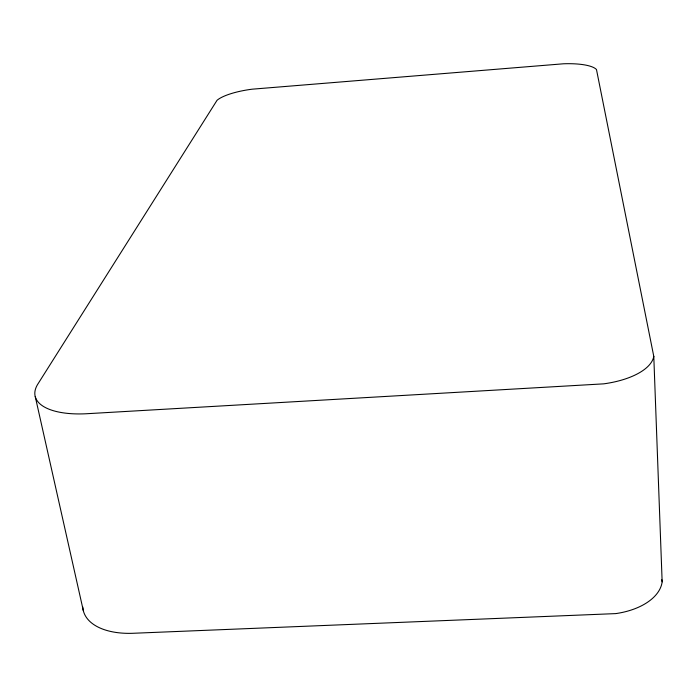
<?xml version="1.0" encoding="UTF-8"?>
<svg xmlns="http://www.w3.org/2000/svg" width="697" height="697" viewBox="0 0 697 697"><rect width="100%" height="100%" fill="white"/><g stroke="black" fill="none" stroke-linecap="round" stroke-linejoin="round"><path stroke-width="1.05" d="M35.233 396.515L83.335 610.694M653.786 356.385L596.484 69.578A39.067 10.586 -4.5 0 0 563.542 63.784L252.218 89.181A37.986 10.159 -7.7 0 0 217.037 100.307L37.542 384.561A71.634 29.788 -11.8 0 0 86.045 413.765L603.715 383.847A64.211 28.49 -2.7 0 0 653.786 356.385L662.15 581.847A59.959 34.763 -0.9 0 1 615.773 613.604L132.212 633.312A67.086 36.54 -14.2 0 1 82.76 606.948M661.802 579.704L662.15 581.847"/></g></svg>
